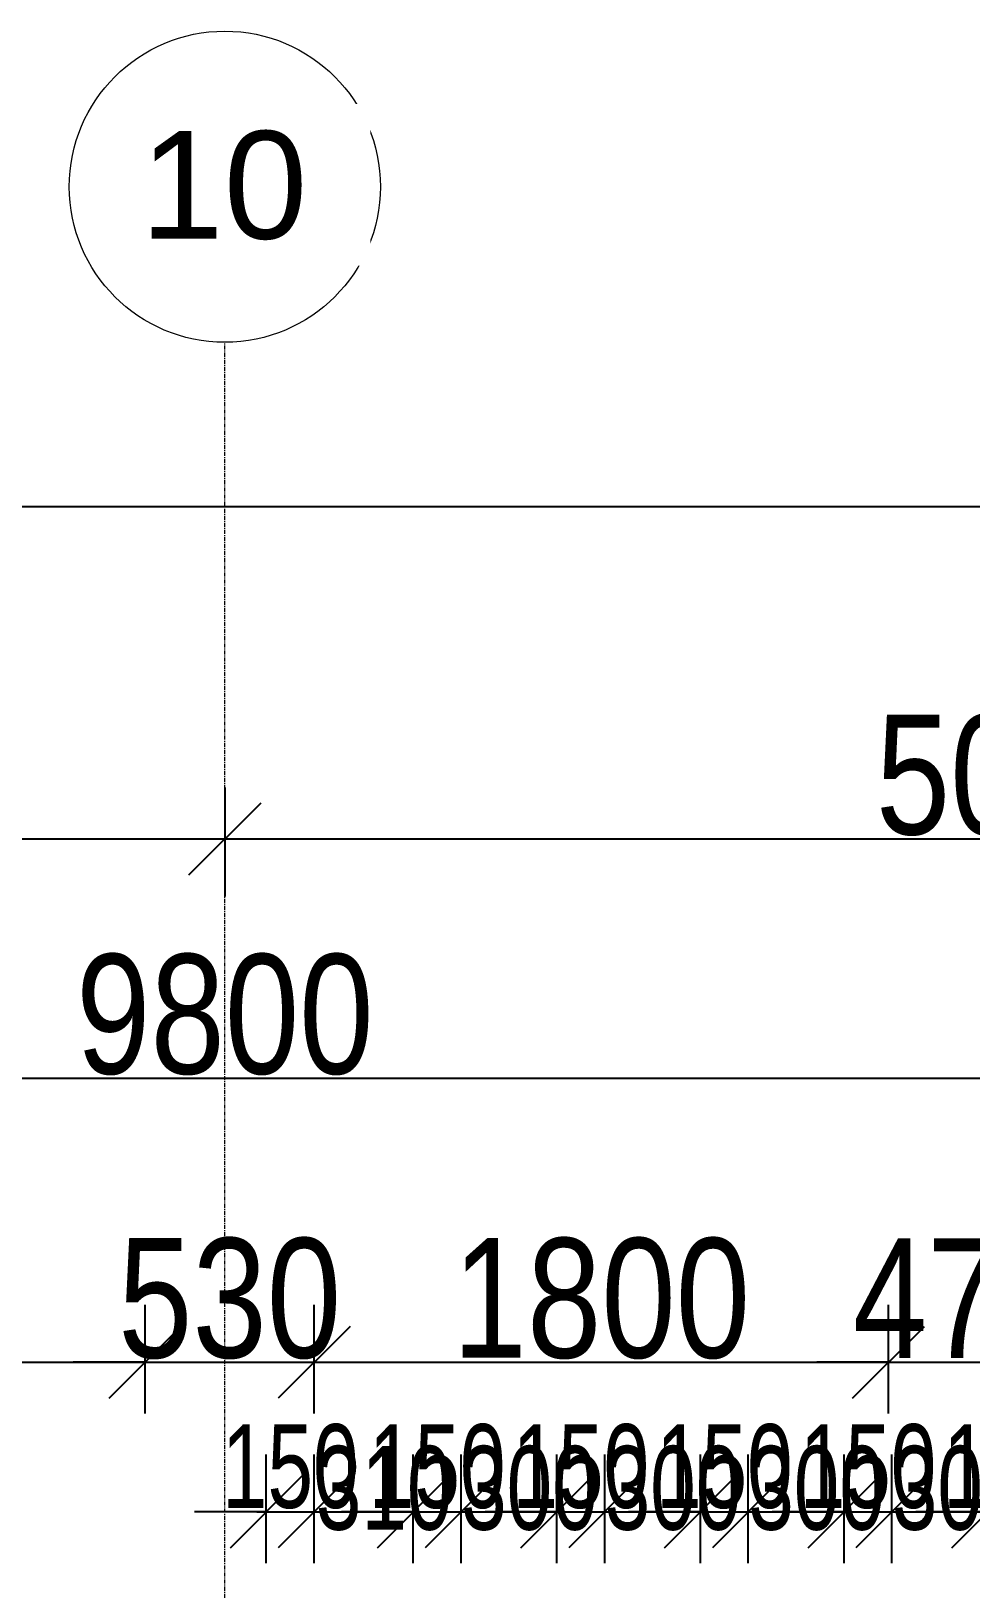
# Model space of a CAD drawing. Header units: millimetres. Extents: x -35190 to 411743, y -233114 to 23872.
# Drawn here: x 283044 to 285989, y 13386 to 18267 of the extents above; entities that cross this region are included whole.
import ezdxf

# ---------------------------------------------------------------- set-up
doc = ezdxf.new("R2010")
doc.units = ezdxf.units.MM
doc.linetypes.add('Grid Line', pattern=[22.225, 12.7, -3.175, 3.175, -3.175])
for name, color, linetype, lineweight in [('A-ANNO-DIMS', 211, 'Continuous', 9), ('S-GRID', 1, 'Continuous', 9), ('S-GRID-IDEN', 1, 'Continuous', 9)]:
    doc.layers.add(name, color=color, linetype=linetype, lineweight=lineweight)
doc.styles.add('Arial_2', font='arial.ttf', dxfattribs={"height": 337.5})
doc.styles.add('Arial_3', font='arial.ttf', dxfattribs={"width": 0.8, "height": 375})
doc.styles.add('Arial_8', font='arial.ttf', dxfattribs={"width": 0.7, "height": 262.5})
doc.dimstyles.new('main_4_5mm', dxfattribs={"dimscale": 304.8, "dimtxt": 382.597275, "dimasz": 0.738189, "dimexe": 0.590551, "dimexo": 0.0625, "dimgap": 0.024606, "dimtad": 1, "dimdec": 0, "dimzin": 0, "dimdsep": 46, "dimtxsty": 'Arial_3', "dimblk1": 'OBLIQUE', "dimblk2": 'OBLIQUE', "dimsah": 1, "dimcen": 0.09, "dimdle": 0.590551, "dimazin": 0, "dimtfac": 1, "dimtdec": 4, "dimtix": 1, "dimtmove": 0, "dimatfit": 3, "dimfxl": 0.590551, "dimfxlon": 1, "dimtvp": 1, "dimtolj": 1, "dimtzin": 0, "dimarcsym": 2})
doc.dimstyles.new('small_3_0mm', dxfattribs={"dimscale": 304.8, "dimtxt": 191.298637, "dimasz": 0.738189, "dimexe": 0.590551, "dimexo": 0.0625, "dimgap": 0.024606, "dimtad": 1, "dimdec": 0, "dimzin": 0, "dimdsep": 46, "dimtxsty": 'Arial_8', "dimblk1": 'OBLIQUE', "dimblk2": 'OBLIQUE', "dimsah": 1, "dimcen": 0.09, "dimdle": 0.590551, "dimazin": 0, "dimtfac": 1, "dimtdec": 4, "dimtix": 1, "dimtmove": 0, "dimatfit": 3, "dimfxl": 0.590551, "dimfxlon": 1, "dimtvp": 1, "dimtolj": 1, "dimtzin": 0, "dimarcsym": 2})
doc.dimstyles.new('small_3_0mm_1', dxfattribs={"dimscale": 304.8, "dimtxt": 191.298637, "dimasz": 0.738189, "dimexe": 0.590551, "dimexo": 0.0625, "dimgap": 0.024606, "dimtad": 1, "dimdec": 0, "dimzin": 0, "dimdsep": 46, "dimtxsty": 'Arial_8', "dimblk1": 'OBLIQUE', "dimblk2": 'OBLIQUE', "dimsah": 1, "dimcen": 0.09, "dimdle": 0.590551, "dimazin": 0, "dimtfac": 1, "dimtdec": 4, "dimtix": 1, "dimtmove": 1, "dimatfit": 3, "dimfxl": 0.590551, "dimfxlon": 1, "dimtvp": 1, "dimtolj": 1, "dimtzin": 0, "dimarcsym": 2})

# ---------------------------------------------------------------- blocks, each defined once
blk = doc.blocks.new('Grid - M_Grid Head - Circle-24584-SECOND FLOOR')
at = {"layer": 'S-GRID-IDEN'}
blk.add_circle((0, 0), 6.5, dxfattribs=at)
blk = doc.blocks.new('_Oblique')
at = {"color": 0, "linetype": 'ByBlock', "lineweight": -2}
blk.add_line((-0.5, -0.5), (0.5, 0.5), dxfattribs=at)
blk = doc.blocks.new('*D5214')
at = {"layer": 'A-ANNO-DIMS', "color": 0, "lineweight": -2, "transparency": 16777216}
for p, q in [((281600.9, 13934.8), (281600.9, 14275.7)), ((283400.9, 13934.8), (283400.9, 14275.7)), ((281420.9, 14095.7), (283580.9, 14095.7))]:
    blk.add_line(p, q, dxfattribs=at)
at = {"layer": 'Defpoints', "color": 0, "transparency": 16777216}
for p in [(283400.9, 14095.7), (281600.9, 13915.7), (283400.9, 13915.7)]:
    blk.add_point(p, dxfattribs=at)
at = {"layer": 'A-ANNO-DIMS', "color": 0, "lineweight": -2, "transparency": 16777216, "xscale": 224.9999999999999, "yscale": 224.9999999999999, "zscale": 224.9999999999999, "rotation": 180}
blk.add_blockref('_Oblique', (281600.9, 14095.7), dxfattribs=at)
at = {"layer": 'A-ANNO-DIMS', "color": 0, "lineweight": -2, "transparency": 16777216, "xscale": 224.9999999999999, "yscale": 224.9999999999999, "zscale": 224.9999999999999}
blk.add_blockref('_Oblique', (283400.9, 14095.7), dxfattribs=at)
at = {"layer": 'A-ANNO-DIMS', "color": 0, "transparency": 16777216, "insert": (282500.9, 14294.7), "char_height": 375, "width": 1101.88, "attachment_point": 5, "style": 'Arial_3'}
blk.add_mtext('\\A1;1800', dxfattribs=at)
blk = doc.blocks.new('*D5215')
at = {"layer": 'A-ANNO-DIMS', "color": 0, "lineweight": -2, "transparency": 16777216}
for p, q in [((283400.9, 13934.8), (283400.9, 14275.7)), ((283930.9, 13934.8), (283930.9, 14275.7)), ((283400.9, 14095.7), (283175.9, 14095.7)), ((283400.9, 14095.7), (283930.9, 14095.7)), ((283930.9, 14095.7), (284155.9, 14095.7))]:
    blk.add_line(p, q, dxfattribs=at)
at = {"layer": 'Defpoints', "color": 0, "transparency": 16777216}
for p in [(283930.9, 14095.7), (283400.9, 13915.7), (283930.9, 13915.7)]:
    blk.add_point(p, dxfattribs=at)
at = {"layer": 'A-ANNO-DIMS', "color": 0, "lineweight": -2, "transparency": 16777216, "xscale": 224.9999999999999, "yscale": 224.9999999999999, "zscale": 224.9999999999999}
blk.add_blockref('_Oblique', (283400.9, 14095.7), dxfattribs=at)
at = {"layer": 'A-ANNO-DIMS', "color": 0, "lineweight": -2, "transparency": 16777216, "xscale": 224.9999999999999, "yscale": 224.9999999999999, "zscale": 224.9999999999999, "rotation": 180}
blk.add_blockref('_Oblique', (283930.9, 14095.7), dxfattribs=at)
at = {"layer": 'A-ANNO-DIMS', "color": 0, "transparency": 16777216, "insert": (283665.9, 14294.8), "char_height": 375, "width": 826.41, "attachment_point": 5, "style": 'Arial_3'}
blk.add_mtext('\\A1;530', dxfattribs=at)
blk = doc.blocks.new('*D5216')
at = {"layer": 'A-ANNO-DIMS', "color": 0, "lineweight": -2, "transparency": 16777216}
for p, q in [((283930.9, 13934.8), (283930.9, 14275.7)), ((285730.9, 13934.8), (285730.9, 14275.7)), ((283750.9, 14095.7), (285910.9, 14095.7))]:
    blk.add_line(p, q, dxfattribs=at)
at = {"layer": 'Defpoints', "color": 0, "transparency": 16777216}
for p in [(285730.9, 14095.7), (283930.9, 13915.7), (285730.9, 13915.7)]:
    blk.add_point(p, dxfattribs=at)
at = {"layer": 'A-ANNO-DIMS', "color": 0, "lineweight": -2, "transparency": 16777216, "xscale": 224.9999999999999, "yscale": 224.9999999999999, "zscale": 224.9999999999999, "rotation": 180}
blk.add_blockref('_Oblique', (283930.9, 14095.7), dxfattribs=at)
at = {"layer": 'A-ANNO-DIMS', "color": 0, "lineweight": -2, "transparency": 16777216, "xscale": 224.9999999999999, "yscale": 224.9999999999999, "zscale": 224.9999999999999}
blk.add_blockref('_Oblique', (285730.9, 14095.7), dxfattribs=at)
at = {"layer": 'A-ANNO-DIMS', "color": 0, "transparency": 16777216, "insert": (284830.9, 14294.7), "char_height": 375, "width": 1101.88, "attachment_point": 5, "style": 'Arial_3'}
blk.add_mtext('\\A1;1800', dxfattribs=at)
blk = doc.blocks.new('*D5217')
at = {"layer": 'A-ANNO-DIMS', "color": 0, "lineweight": -2, "transparency": 16777216}
for p, q in [((285730.9, 13934.8), (285730.9, 14275.7)), ((286205.9, 13934.8), (286205.9, 14275.7)), ((285730.9, 14095.7), (285505.9, 14095.7)), ((285730.9, 14095.7), (286205.9, 14095.7)), ((286205.9, 14095.7), (286430.9, 14095.7))]:
    blk.add_line(p, q, dxfattribs=at)
at = {"layer": 'Defpoints', "color": 0, "transparency": 16777216}
for p in [(286205.9, 14095.7), (285730.9, 13915.7), (286205.9, 13915.7)]:
    blk.add_point(p, dxfattribs=at)
at = {"layer": 'A-ANNO-DIMS', "color": 0, "lineweight": -2, "transparency": 16777216, "xscale": 224.9999999999999, "yscale": 224.9999999999999, "zscale": 224.9999999999999}
blk.add_blockref('_Oblique', (285730.9, 14095.7), dxfattribs=at)
at = {"layer": 'A-ANNO-DIMS', "color": 0, "lineweight": -2, "transparency": 16777216, "xscale": 224.9999999999999, "yscale": 224.9999999999999, "zscale": 224.9999999999999, "rotation": 180}
blk.add_blockref('_Oblique', (286205.9, 14095.7), dxfattribs=at)
at = {"layer": 'A-ANNO-DIMS', "color": 0, "transparency": 16777216, "insert": (285968.4, 14293.9), "char_height": 375, "width": 826.41, "attachment_point": 5, "style": 'Arial_3'}
blk.add_mtext('\\A1;475', dxfattribs=at)
blk = doc.blocks.new('*D5079')
at = {"layer": 'A-ANNO-DIMS', "color": 0, "lineweight": -2, "transparency": 16777216}
for p, q in [((278750.9, 14824.9), (278750.9, 15165.9)), ((288550.9, 14824.9), (288550.9, 15165.9)), ((278570.9, 14985.9), (288730.9, 14985.9))]:
    blk.add_line(p, q, dxfattribs=at)
at = {"layer": 'Defpoints', "color": 0, "transparency": 16777216}
for p in [(288550.9, 14985.9), (278750.9, 14805.9), (288550.9, 14805.9)]:
    blk.add_point(p, dxfattribs=at)
at = {"layer": 'A-ANNO-DIMS', "color": 0, "lineweight": -2, "transparency": 16777216, "xscale": 224.9999999999999, "yscale": 224.9999999999999, "zscale": 224.9999999999999, "rotation": 180}
blk.add_blockref('_Oblique', (278750.9, 14985.9), dxfattribs=at)
at = {"layer": 'A-ANNO-DIMS', "color": 0, "lineweight": -2, "transparency": 16777216, "xscale": 224.9999999999999, "yscale": 224.9999999999999, "zscale": 224.9999999999999}
blk.add_blockref('_Oblique', (288550.9, 14985.9), dxfattribs=at)
at = {"layer": 'A-ANNO-DIMS', "color": 0, "transparency": 16777216, "insert": (283650.9, 15184.8), "char_height": 375, "width": 1101.88, "attachment_point": 5, "style": 'Arial_3'}
blk.add_mtext('\\A1;9800', dxfattribs=at)
blk = doc.blocks.new('*D5089')
at = {"layer": 'A-ANNO-DIMS', "color": 0, "lineweight": -2, "transparency": 16777216}
for p, q in [((278638.4, 15896.8), (278638.4, 15555.9)), ((283650.9, 15896.8), (283650.9, 15555.9)), ((278458.4, 15735.9), (283830.9, 15735.9))]:
    blk.add_line(p, q, dxfattribs=at)
at = {"layer": 'Defpoints', "color": 0, "transparency": 16777216}
for p in [(278638.4, 15915.9), (283650.9, 15915.9), (283650.9, 15735.9)]:
    blk.add_point(p, dxfattribs=at)
at = {"layer": 'A-ANNO-DIMS', "color": 0, "lineweight": -2, "transparency": 16777216, "xscale": 224.9999999999999, "yscale": 224.9999999999999, "zscale": 224.9999999999999, "rotation": 180}
blk.add_blockref('_Oblique', (278638.4, 15735.9), dxfattribs=at)
at = {"layer": 'A-ANNO-DIMS', "color": 0, "lineweight": -2, "transparency": 16777216, "xscale": 224.9999999999999, "yscale": 224.9999999999999, "zscale": 224.9999999999999}
blk.add_blockref('_Oblique', (283650.9, 15735.9), dxfattribs=at)
at = {"layer": 'A-ANNO-DIMS', "color": 0, "transparency": 16777216, "insert": (281144.6, 15934.9), "char_height": 375, "width": 1101.88, "attachment_point": 5, "style": 'Arial_3'}
blk.add_mtext('\\A1;5013', dxfattribs=at)
blk = doc.blocks.new('*D5090')
at = {"layer": 'A-ANNO-DIMS', "color": 0, "lineweight": -2, "transparency": 16777216}
for p, q in [((283650.9, 15896.8), (283650.9, 15555.9)), ((288663.4, 15896.8), (288663.4, 15555.9)), ((283470.9, 15735.9), (288843.4, 15735.9))]:
    blk.add_line(p, q, dxfattribs=at)
at = {"layer": 'Defpoints', "color": 0, "transparency": 16777216}
for p in [(283650.9, 15915.9), (288663.4, 15915.9), (288663.4, 15735.9)]:
    blk.add_point(p, dxfattribs=at)
at = {"layer": 'A-ANNO-DIMS', "color": 0, "lineweight": -2, "transparency": 16777216, "xscale": 224.9999999999999, "yscale": 224.9999999999999, "zscale": 224.9999999999999, "rotation": 180}
blk.add_blockref('_Oblique', (283650.9, 15735.9), dxfattribs=at)
at = {"layer": 'A-ANNO-DIMS', "color": 0, "lineweight": -2, "transparency": 16777216, "xscale": 224.9999999999999, "yscale": 224.9999999999999, "zscale": 224.9999999999999}
blk.add_blockref('_Oblique', (288663.4, 15735.9), dxfattribs=at)
at = {"layer": 'A-ANNO-DIMS', "color": 0, "transparency": 16777216, "insert": (286157.1, 15934.9), "char_height": 375, "width": 1101.88, "attachment_point": 5, "style": 'Arial_3'}
blk.add_mtext('\\A1;5013', dxfattribs=at)
blk = doc.blocks.new('*D5091')
at = {"layer": 'A-ANNO-DIMS', "color": 0, "lineweight": -2, "transparency": 16777216}
for p, q in [((236500.9, 16616.3), (236500.9, 16957.3)), ((288775.9, 16616.3), (288775.9, 16957.3)), ((236320.9, 16777.3), (288955.9, 16777.3))]:
    blk.add_line(p, q, dxfattribs=at)
at = {"layer": 'Defpoints', "color": 0, "transparency": 16777216}
for p in [(288775.9, 16777.3), (236500.9, 16597.3), (288775.9, 16597.3)]:
    blk.add_point(p, dxfattribs=at)
at = {"layer": 'A-ANNO-DIMS', "color": 0, "lineweight": -2, "transparency": 16777216, "xscale": 224.9999999999999, "yscale": 224.9999999999999, "zscale": 224.9999999999999, "rotation": 180}
blk.add_blockref('_Oblique', (236500.9, 16777.3), dxfattribs=at)
at = {"layer": 'A-ANNO-DIMS', "color": 0, "lineweight": -2, "transparency": 16777216, "xscale": 224.9999999999999, "yscale": 224.9999999999999, "zscale": 224.9999999999999}
blk.add_blockref('_Oblique', (288775.9, 16777.3), dxfattribs=at)
at = {"layer": 'A-ANNO-DIMS', "color": 0, "transparency": 16777216, "insert": (262638.4, 16976.3), "char_height": 375, "width": 1377.35, "attachment_point": 5, "style": 'Arial_3'}
blk.add_mtext('\\A1;52275', dxfattribs=at)
blk = doc.blocks.new('*D5674')
at = {"layer": 'A-ANNO-DIMS', "color": 0, "lineweight": -2, "transparency": 16777216}
for p, q in [((283780.9, 13466.3), (283780.9, 13807.2)), ((283930.9, 13466.3), (283930.9, 13807.2)), ((283780.9, 13627.2), (283555.9, 13627.2)), ((283780.9, 13627.2), (283930.9, 13627.2)), ((283930.9, 13627.2), (284155.9, 13627.2))]:
    blk.add_line(p, q, dxfattribs=at)
at = {"layer": 'Defpoints', "color": 0, "transparency": 16777216}
for p in [(283930.9, 13627.2), (283780.9, 13447.2), (283930.9, 13447.2)]:
    blk.add_point(p, dxfattribs=at)
at = {"layer": 'A-ANNO-DIMS', "color": 0, "lineweight": -2, "transparency": 16777216, "xscale": 224.9999999999999, "yscale": 224.9999999999999, "zscale": 224.9999999999999}
blk.add_blockref('_Oblique', (283780.9, 13627.2), dxfattribs=at)
at = {"layer": 'A-ANNO-DIMS', "color": 0, "lineweight": -2, "transparency": 16777216, "xscale": 224.9999999999999, "yscale": 224.9999999999999, "zscale": 224.9999999999999, "rotation": 180}
blk.add_blockref('_Oblique', (283930.9, 13627.2), dxfattribs=at)
at = {"layer": 'A-ANNO-DIMS', "color": 0, "transparency": 16777216, "insert": (283855.9, 13768.7), "char_height": 262.5, "width": 360.23, "attachment_point": 5, "style": 'Arial_8'}
blk.add_mtext('\\A1;150', dxfattribs=at)
blk = doc.blocks.new('*D5675')
at = {"layer": 'A-ANNO-DIMS', "color": 0, "lineweight": -2, "transparency": 16777216}
for p, q in [((283930.9, 13466.3), (283930.9, 13807.2)), ((284241.3, 13466.3), (284241.3, 13807.2)), ((283750.9, 13627.2), (284421.3, 13627.2))]:
    blk.add_line(p, q, dxfattribs=at)
at = {"layer": 'Defpoints', "color": 0, "transparency": 16777216}
for p in [(284241.3, 13627.2), (283930.9, 13447.2), (284241.3, 13447.2)]:
    blk.add_point(p, dxfattribs=at)
at = {"layer": 'A-ANNO-DIMS', "color": 0, "lineweight": -2, "transparency": 16777216, "xscale": 224.9999999999999, "yscale": 224.9999999999999, "zscale": 224.9999999999999, "rotation": 180}
blk.add_blockref('_Oblique', (283930.9, 13627.2), dxfattribs=at)
at = {"layer": 'A-ANNO-DIMS', "color": 0, "lineweight": -2, "transparency": 16777216, "xscale": 224.9999999999999, "yscale": 224.9999999999999, "zscale": 224.9999999999999}
blk.add_blockref('_Oblique', (284241.3, 13627.2), dxfattribs=at)
at = {"layer": 'A-ANNO-DIMS', "color": 0, "transparency": 16777216, "insert": (283936, 13833.5), "char_height": 262.5, "width": 360.23, "attachment_point": 1, "line_spacing_factor": 0.941778, "style": 'Arial_8'}
blk.add_mtext('\\A1;310', dxfattribs=at)
blk = doc.blocks.new('*D5676')
at = {"layer": 'A-ANNO-DIMS', "color": 0, "lineweight": -2, "transparency": 16777216}
for p, q in [((284241.3, 13466.3), (284241.3, 13807.2)), ((284391.3, 13466.3), (284391.3, 13807.2)), ((284241.3, 13627.2), (284016.3, 13627.2)), ((284241.3, 13627.2), (284391.3, 13627.2)), ((284391.3, 13627.2), (284616.3, 13627.2))]:
    blk.add_line(p, q, dxfattribs=at)
at = {"layer": 'Defpoints', "color": 0, "transparency": 16777216}
for p in [(284391.3, 13627.2), (284241.3, 13447.2), (284391.3, 13447.2)]:
    blk.add_point(p, dxfattribs=at)
at = {"layer": 'A-ANNO-DIMS', "color": 0, "lineweight": -2, "transparency": 16777216, "xscale": 224.9999999999999, "yscale": 224.9999999999999, "zscale": 224.9999999999999}
blk.add_blockref('_Oblique', (284241.3, 13627.2), dxfattribs=at)
at = {"layer": 'A-ANNO-DIMS', "color": 0, "lineweight": -2, "transparency": 16777216, "xscale": 224.9999999999999, "yscale": 224.9999999999999, "zscale": 224.9999999999999, "rotation": 180}
blk.add_blockref('_Oblique', (284391.3, 13627.2), dxfattribs=at)
at = {"layer": 'A-ANNO-DIMS', "color": 0, "transparency": 16777216, "insert": (284316.3, 13768.7), "char_height": 262.5, "width": 360.23, "attachment_point": 5, "style": 'Arial_8'}
blk.add_mtext('\\A1;150', dxfattribs=at)
blk = doc.blocks.new('*D5677')
at = {"layer": 'A-ANNO-DIMS', "color": 0, "lineweight": -2, "transparency": 16777216}
for p, q in [((284391.3, 13466.3), (284391.3, 13807.2)), ((284691.3, 13466.3), (284691.3, 13807.2)), ((284211.3, 13627.2), (284871.3, 13627.2))]:
    blk.add_line(p, q, dxfattribs=at)
at = {"layer": 'Defpoints', "color": 0, "transparency": 16777216}
for p in [(284691.3, 13627.2), (284391.3, 13447.2), (284691.3, 13447.2)]:
    blk.add_point(p, dxfattribs=at)
at = {"layer": 'A-ANNO-DIMS', "color": 0, "lineweight": -2, "transparency": 16777216, "xscale": 224.9999999999999, "yscale": 224.9999999999999, "zscale": 224.9999999999999, "rotation": 180}
blk.add_blockref('_Oblique', (284391.3, 13627.2), dxfattribs=at)
at = {"layer": 'A-ANNO-DIMS', "color": 0, "lineweight": -2, "transparency": 16777216, "xscale": 224.9999999999999, "yscale": 224.9999999999999, "zscale": 224.9999999999999}
blk.add_blockref('_Oblique', (284691.3, 13627.2), dxfattribs=at)
at = {"layer": 'A-ANNO-DIMS', "color": 0, "transparency": 16777216, "insert": (284391.2, 13833.5), "char_height": 262.5, "width": 360.23, "attachment_point": 1, "line_spacing_factor": 0.941778, "style": 'Arial_8'}
blk.add_mtext('\\A1;300', dxfattribs=at)
blk = doc.blocks.new('*D5678')
at = {"layer": 'A-ANNO-DIMS', "color": 0, "lineweight": -2, "transparency": 16777216}
for p, q in [((284691.3, 13466.3), (284691.3, 13807.2)), ((284841.3, 13466.3), (284841.3, 13807.2)), ((284691.3, 13627.2), (284466.3, 13627.2)), ((284691.3, 13627.2), (284841.3, 13627.2)), ((284841.3, 13627.2), (285066.3, 13627.2))]:
    blk.add_line(p, q, dxfattribs=at)
at = {"layer": 'Defpoints', "color": 0, "transparency": 16777216}
for p in [(284841.3, 13627.2), (284691.3, 13447.2), (284841.3, 13447.2)]:
    blk.add_point(p, dxfattribs=at)
at = {"layer": 'A-ANNO-DIMS', "color": 0, "lineweight": -2, "transparency": 16777216, "xscale": 224.9999999999999, "yscale": 224.9999999999999, "zscale": 224.9999999999999}
blk.add_blockref('_Oblique', (284691.3, 13627.2), dxfattribs=at)
at = {"layer": 'A-ANNO-DIMS', "color": 0, "lineweight": -2, "transparency": 16777216, "xscale": 224.9999999999999, "yscale": 224.9999999999999, "zscale": 224.9999999999999, "rotation": 180}
blk.add_blockref('_Oblique', (284841.3, 13627.2), dxfattribs=at)
at = {"layer": 'A-ANNO-DIMS', "color": 0, "transparency": 16777216, "insert": (284766.3, 13768.7), "char_height": 262.5, "width": 360.23, "attachment_point": 5, "style": 'Arial_8'}
blk.add_mtext('\\A1;150', dxfattribs=at)
blk = doc.blocks.new('*D5679')
at = {"layer": 'A-ANNO-DIMS', "color": 0, "lineweight": -2, "transparency": 16777216}
for p, q in [((284841.3, 13466.3), (284841.3, 13807.2)), ((285141.3, 13466.3), (285141.3, 13807.2)), ((284661.3, 13627.2), (285321.3, 13627.2))]:
    blk.add_line(p, q, dxfattribs=at)
at = {"layer": 'Defpoints', "color": 0, "transparency": 16777216}
for p in [(285141.3, 13627.2), (284841.3, 13447.2), (285141.3, 13447.2)]:
    blk.add_point(p, dxfattribs=at)
at = {"layer": 'A-ANNO-DIMS', "color": 0, "lineweight": -2, "transparency": 16777216, "xscale": 224.9999999999999, "yscale": 224.9999999999999, "zscale": 224.9999999999999, "rotation": 180}
blk.add_blockref('_Oblique', (284841.3, 13627.2), dxfattribs=at)
at = {"layer": 'A-ANNO-DIMS', "color": 0, "lineweight": -2, "transparency": 16777216, "xscale": 224.9999999999999, "yscale": 224.9999999999999, "zscale": 224.9999999999999}
blk.add_blockref('_Oblique', (285141.3, 13627.2), dxfattribs=at)
at = {"layer": 'A-ANNO-DIMS', "color": 0, "transparency": 16777216, "insert": (284841.2, 13833.5), "char_height": 262.5, "width": 360.23, "attachment_point": 1, "line_spacing_factor": 0.941778, "style": 'Arial_8'}
blk.add_mtext('\\A1;300', dxfattribs=at)
blk = doc.blocks.new('*D5680')
at = {"layer": 'A-ANNO-DIMS', "color": 0, "lineweight": -2, "transparency": 16777216}
for p, q in [((285141.3, 13466.3), (285141.3, 13807.2)), ((285291.3, 13466.3), (285291.3, 13807.2)), ((285141.3, 13627.2), (284916.3, 13627.2)), ((285141.3, 13627.2), (285291.3, 13627.2)), ((285291.3, 13627.2), (285516.3, 13627.2))]:
    blk.add_line(p, q, dxfattribs=at)
at = {"layer": 'Defpoints', "color": 0, "transparency": 16777216}
for p in [(285291.3, 13627.2), (285141.3, 13447.2), (285291.3, 13447.2)]:
    blk.add_point(p, dxfattribs=at)
at = {"layer": 'A-ANNO-DIMS', "color": 0, "lineweight": -2, "transparency": 16777216, "xscale": 224.9999999999999, "yscale": 224.9999999999999, "zscale": 224.9999999999999}
blk.add_blockref('_Oblique', (285141.3, 13627.2), dxfattribs=at)
at = {"layer": 'A-ANNO-DIMS', "color": 0, "lineweight": -2, "transparency": 16777216, "xscale": 224.9999999999999, "yscale": 224.9999999999999, "zscale": 224.9999999999999, "rotation": 180}
blk.add_blockref('_Oblique', (285291.3, 13627.2), dxfattribs=at)
at = {"layer": 'A-ANNO-DIMS', "color": 0, "transparency": 16777216, "insert": (285216.3, 13768.7), "char_height": 262.5, "width": 360.23, "attachment_point": 5, "style": 'Arial_8'}
blk.add_mtext('\\A1;150', dxfattribs=at)
blk = doc.blocks.new('*D5681')
at = {"layer": 'A-ANNO-DIMS', "color": 0, "lineweight": -2, "transparency": 16777216}
for p, q in [((285291.3, 13466.3), (285291.3, 13807.2)), ((285591.3, 13466.3), (285591.3, 13807.2)), ((285111.3, 13627.2), (285771.3, 13627.2))]:
    blk.add_line(p, q, dxfattribs=at)
at = {"layer": 'Defpoints', "color": 0, "transparency": 16777216}
for p in [(285591.3, 13627.2), (285291.3, 13447.2), (285591.3, 13447.2)]:
    blk.add_point(p, dxfattribs=at)
at = {"layer": 'A-ANNO-DIMS', "color": 0, "lineweight": -2, "transparency": 16777216, "xscale": 224.9999999999999, "yscale": 224.9999999999999, "zscale": 224.9999999999999, "rotation": 180}
blk.add_blockref('_Oblique', (285291.3, 13627.2), dxfattribs=at)
at = {"layer": 'A-ANNO-DIMS', "color": 0, "lineweight": -2, "transparency": 16777216, "xscale": 224.9999999999999, "yscale": 224.9999999999999, "zscale": 224.9999999999999}
blk.add_blockref('_Oblique', (285591.3, 13627.2), dxfattribs=at)
at = {"layer": 'A-ANNO-DIMS', "color": 0, "transparency": 16777216, "insert": (285291.2, 13833.5), "char_height": 262.5, "width": 360.23, "attachment_point": 1, "line_spacing_factor": 0.941778, "style": 'Arial_8'}
blk.add_mtext('\\A1;300', dxfattribs=at)
blk = doc.blocks.new('*D5682')
at = {"layer": 'A-ANNO-DIMS', "color": 0, "lineweight": -2, "transparency": 16777216}
for p, q in [((285591.3, 13466.3), (285591.3, 13807.2)), ((285741.3, 13466.3), (285741.3, 13807.2)), ((285591.3, 13627.2), (285366.3, 13627.2)), ((285591.3, 13627.2), (285741.3, 13627.2)), ((285741.3, 13627.2), (285966.3, 13627.2))]:
    blk.add_line(p, q, dxfattribs=at)
at = {"layer": 'Defpoints', "color": 0, "transparency": 16777216}
for p in [(285741.3, 13627.2), (285591.3, 13447.2), (285741.3, 13447.2)]:
    blk.add_point(p, dxfattribs=at)
at = {"layer": 'A-ANNO-DIMS', "color": 0, "lineweight": -2, "transparency": 16777216, "xscale": 224.9999999999999, "yscale": 224.9999999999999, "zscale": 224.9999999999999}
blk.add_blockref('_Oblique', (285591.3, 13627.2), dxfattribs=at)
at = {"layer": 'A-ANNO-DIMS', "color": 0, "lineweight": -2, "transparency": 16777216, "xscale": 224.9999999999999, "yscale": 224.9999999999999, "zscale": 224.9999999999999, "rotation": 180}
blk.add_blockref('_Oblique', (285741.3, 13627.2), dxfattribs=at)
at = {"layer": 'A-ANNO-DIMS', "color": 0, "transparency": 16777216, "insert": (285666.3, 13768.7), "char_height": 262.5, "width": 360.23, "attachment_point": 5, "style": 'Arial_8'}
blk.add_mtext('\\A1;150', dxfattribs=at)
blk = doc.blocks.new('*D5683')
at = {"layer": 'A-ANNO-DIMS', "color": 0, "lineweight": -2, "transparency": 16777216}
for p, q in [((285741.3, 13466.3), (285741.3, 13807.2)), ((286041.3, 13466.3), (286041.3, 13807.2)), ((285561.3, 13627.2), (286221.3, 13627.2))]:
    blk.add_line(p, q, dxfattribs=at)
at = {"layer": 'Defpoints', "color": 0, "transparency": 16777216}
for p in [(286041.3, 13627.2), (285741.3, 13447.2), (286041.3, 13447.2)]:
    blk.add_point(p, dxfattribs=at)
at = {"layer": 'A-ANNO-DIMS', "color": 0, "lineweight": -2, "transparency": 16777216, "xscale": 224.9999999999999, "yscale": 224.9999999999999, "zscale": 224.9999999999999, "rotation": 180}
blk.add_blockref('_Oblique', (285741.3, 13627.2), dxfattribs=at)
at = {"layer": 'A-ANNO-DIMS', "color": 0, "lineweight": -2, "transparency": 16777216, "xscale": 224.9999999999999, "yscale": 224.9999999999999, "zscale": 224.9999999999999}
blk.add_blockref('_Oblique', (286041.3, 13627.2), dxfattribs=at)
at = {"layer": 'A-ANNO-DIMS', "color": 0, "transparency": 16777216, "insert": (285741.2, 13833.5), "char_height": 262.5, "width": 360.23, "attachment_point": 1, "line_spacing_factor": 0.941778, "style": 'Arial_8'}
blk.add_mtext('\\A1;300', dxfattribs=at)
blk = doc.blocks.new('*D5684')
at = {"layer": 'A-ANNO-DIMS', "color": 0, "lineweight": -2, "transparency": 16777216}
for p, q in [((286041.3, 13466.3), (286041.3, 13807.2)), ((286191.3, 13466.3), (286191.3, 13807.2)), ((286041.3, 13627.2), (285816.3, 13627.2)), ((286041.3, 13627.2), (286191.3, 13627.2)), ((286191.3, 13627.2), (286416.3, 13627.2))]:
    blk.add_line(p, q, dxfattribs=at)
at = {"layer": 'Defpoints', "color": 0, "transparency": 16777216}
for p in [(286191.3, 13627.2), (286041.3, 13447.2), (286191.3, 13447.2)]:
    blk.add_point(p, dxfattribs=at)
at = {"layer": 'A-ANNO-DIMS', "color": 0, "lineweight": -2, "transparency": 16777216, "xscale": 224.9999999999999, "yscale": 224.9999999999999, "zscale": 224.9999999999999}
blk.add_blockref('_Oblique', (286041.3, 13627.2), dxfattribs=at)
at = {"layer": 'A-ANNO-DIMS', "color": 0, "lineweight": -2, "transparency": 16777216, "xscale": 224.9999999999999, "yscale": 224.9999999999999, "zscale": 224.9999999999999, "rotation": 180}
blk.add_blockref('_Oblique', (286191.3, 13627.2), dxfattribs=at)
at = {"layer": 'A-ANNO-DIMS', "color": 0, "transparency": 16777216, "insert": (286116.3, 13768.7), "char_height": 262.5, "width": 360.23, "attachment_point": 5, "style": 'Arial_8'}
blk.add_mtext('\\A1;150', dxfattribs=at)

msp = doc.modelspace()

# ---------------------------------------------------------------- linework, layer by layer
at = {"layer": 'S-GRID', "linetype": 'Grid Line'}
msp.add_line((283650.9, -24980.3), (283650.9, 17292.4), dxfattribs=at)

# ---------------------------------------------------------------- block references
at = {"layer": 'S-GRID-IDEN', "xscale": 74.99999999999996, "yscale": 74.99999999999996, "zscale": 74.99999999999996}
msp.add_blockref('Grid - M_Grid Head - Circle-24584-SECOND FLOOR', (283650.9, 17779.9), dxfattribs=at)

# ---------------------------------------------------------------- dimensions: what is measured, and where the dimension line sits
at = {"layer": 'A-ANNO-DIMS'}
for base, p1, p2, dimstyle, override, picture, middle in [((288775.9, 16777.3), (236500.9, 16597.3), (288775.9, 16597.3), 'main_4_5mm', {"dimpost": '<>', "dimfxl": 52275}, '*D5091', (262638.4, 16976.3)), ((283650.8786243, 15735.8510319), (278638.3786243, 15915.8510319), (283650.8786243, 15915.8510319), 'main_4_5mm', {"dimpost": '<>', "dimfxl": 5012.5}, '*D5089', (281144.6286243, 15934.9438013)), ((288663.3786243, 15735.8510319), (283650.8786243, 15915.8510319), (288663.3786243, 15915.8510319), 'main_4_5mm', {"dimpost": '<>', "dimfxl": 5012.5}, '*D5090', (286157.1286243, 15934.9438013)), ((288550.9, 14985.9), (278750.9, 14805.9), (288550.9, 14805.9), 'main_4_5mm', {"dimpost": '<>', "dimfxl": 9800}, '*D5079', (283650.9, 15184.8)), ((283400.9, 14095.7), (281600.9, 13915.7), (283400.9, 13915.7), 'main_4_5mm', {"dimpost": '<>', "dimfxl": 1800}, '*D5214', (282500.9, 14294.7)), ((283930.9, 14095.7), (283400.9, 13915.7), (283930.9, 13915.7), 'main_4_5mm', {"dimpost": '<>', "dimfxl": 530}, '*D5215', (283665.9, 14294.8)), ((285730.9, 14095.7), (283930.9, 13915.7), (285730.9, 13915.7), 'main_4_5mm', {"dimpost": '<>', "dimfxl": 1800}, '*D5216', (284830.9, 14294.7)), ((286205.9, 14095.7), (285730.9, 13915.7), (286205.9, 13915.7), 'main_4_5mm', {"dimpost": '<>', "dimfxl": 475}, '*D5217', (285968.4, 14293.9)), ((283930.9, 13627.2), (283780.9, 13447.2), (283930.9, 13447.2), 'small_3_0mm', {"dimpost": '<>', "dimfxl": 150}, '*D5674', (283855.9, 13768.7)), ((284391.3, 13627.2), (284241.3, 13447.2), (284391.3, 13447.2), 'small_3_0mm', {"dimpost": '<>', "dimfxl": 150}, '*D5676', (284316.3, 13768.7)), ((284841.3, 13627.2), (284691.3, 13447.2), (284841.3, 13447.2), 'small_3_0mm', {"dimpost": '<>', "dimfxl": 150}, '*D5678', (284766.3, 13768.7)), ((285291.3, 13627.2), (285141.3, 13447.2), (285291.3, 13447.2), 'small_3_0mm', {"dimpost": '<>', "dimfxl": 150}, '*D5680', (285216.3, 13768.7)), ((285741.3, 13627.2), (285591.3, 13447.2), (285741.3, 13447.2), 'small_3_0mm', {"dimpost": '<>', "dimfxl": 150}, '*D5682', (285666.3, 13768.7)), ((286191.3, 13627.2), (286041.3, 13447.2), (286191.3, 13447.2), 'small_3_0mm', {"dimpost": '<>', "dimfxl": 150}, '*D5684', (286116.3, 13768.7))]:
    dim = msp.add_linear_dim(base=base, p1=p1, p2=p2, dimstyle=dimstyle, override=override, dxfattribs=at)
    dim.commit()
    dim.dimension.update_dxf_attribs({"geometry": picture, "text_midpoint": middle})
for base, p1, p2, override, picture, middle in [((284241.3, 13627.2), (283930.9, 13447.2), (284241.3, 13447.2), {"dimpost": '<>', "dimfxl": 310.390896}, '*D5675', (284116.1, 13476)), ((284691.3, 13627.2), (284391.3, 13447.2), (284691.3, 13447.2), {"dimpost": '<>', "dimfxl": 300}, '*D5677', (284571.3, 13476)), ((285141.3, 13627.2), (284841.3, 13447.2), (285141.3, 13447.2), {"dimpost": '<>', "dimfxl": 300}, '*D5679', (285021.3, 13476)), ((285591.3, 13627.2), (285291.3, 13447.2), (285591.3, 13447.2), {"dimpost": '<>', "dimfxl": 300}, '*D5681', (285471.3, 13476)), ((286041.3, 13627.2), (285741.3, 13447.2), (286041.3, 13447.2), {"dimpost": '<>', "dimfxl": 300}, '*D5683', (285921.3, 13476))]:
    dim = msp.add_linear_dim(base=base, p1=p1, p2=p2, dimstyle='small_3_0mm_1', override=override, dxfattribs=at)
    dim.commit()
    dim.dimension.update_dxf_attribs({"geometry": picture, "text_midpoint": middle, "dimtype": 160})

# ---------------------------------------------------------------- next in the draw order: texts
at = {"layer": 'S-GRID-IDEN', "insert": (283385.3, 17954.4), "char_height": 337.5, "width": 637.342, "attachment_point": 1, "style": 'Arial_2', "bg_fill": 3, "box_fill_scale": 1.25, "bg_fill_color": 256, "bg_fill_true_color": 13158600, "bg_fill_transparency": 0}
msp.add_mtext('10', dxfattribs=at)

doc.saveas('drawing.dxf')
